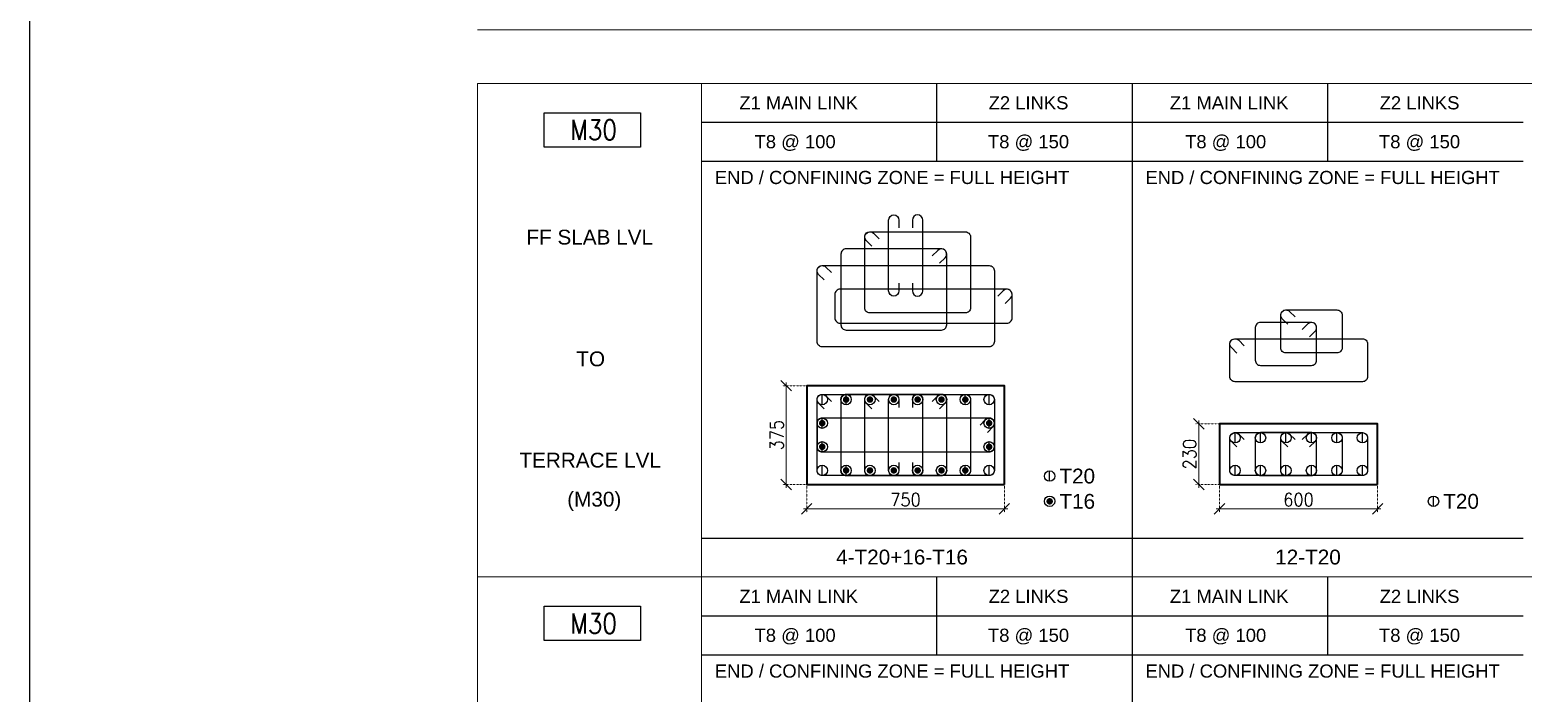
# Model space of a CAD drawing. Header units: millimetres. Extents: x 149548 to 2112824, y -1657616 to -1354760.
# Drawn here: x 1991051 to 2013708, y -1614415 to -1604346 of the extents above; entities that cross this region are included whole.
import ezdxf
from ezdxf.enums import TextEntityAlignment as Align

# ---------------------------------------------------------------- set-up
doc = ezdxf.new("R2010")
doc.units = ezdxf.units.MM
doc.header["$MEASUREMENT"] = 0
doc.header["$PDMODE"] = 98
doc.linetypes.add('DOT', pattern=[0.25, 0, -0.25])
for name, color, linetype in [('Columns', 90, 'Continuous'), ('S-TEXT', 7, 'Continuous'), ('s_hatch_25', 13, 'Continuous'), ('s_hatch_50', 43, 'Continuous'), ('s_rebar_link', 225, 'Continuous'), ('s_rebar_linkexp', 155, 'Continuous'), ('TEXT', 43, 'Continuous')]:
    doc.layers.add(name, color=color, linetype=linetype)
for name, color, linetype, lineweight in [('s-dm', 171, 'Continuous', 15), ('s_text', 20, 'Continuous', 9), ('TXT', 255, 'Continuous', 5)]:
    doc.layers.add(name, color=color, linetype=linetype, lineweight=lineweight)
doc.styles.add('ARIAL', font='arial.ttf')
doc.styles.add('RC-ROMANS-85', font='romans.shx', dxfattribs={"width": 0.85})
doc.styles.add('RS', font='romans.shx', dxfattribs={"width": 0.9})
doc.dimstyles.new('Maheboob', dxfattribs={"dimtxt": 100, "dimasz": 100, "dimexe": 0, "dimexo": 0, "dimgap": 50, "dimtad": 1, "dimdec": 0, "dimdsep": 46, "dimtxsty": 'RS', "dimblk": 'ME', "dimcen": 225, "dimdle": 25, "dimclrd": 256, "dimclre": 256, "dimclrt": 7, "dimadec": 1, "dimazin": 1, "dimtfac": 1, "dimtdec": 0, "dimtmove": 0, "dimatfit": 0, "dimldrblk": 'ME', "dimfxl": 1, "dimlwd": -1, "dimlwe": -1, "dimarcsym": 0})

# ---------------------------------------------------------------- blocks, each defined once
blk = doc.blocks.new('_Oblique')
at = {"color": 0, "linetype": 'ByBlock', "lineweight": -2}
blk.add_line((-0.5, -0.5), (0.5, 0.5), dxfattribs=at)
blk = doc.blocks.new('*D1082')
at = {"layer": 'Defpoints', "color": 0}
for p in [(2008788, -1610328), (2009100, -1610328), (2009100, -1611248)]:
    blk.add_point(p, dxfattribs=at)
at = {"layer": 's-dm', "linetype": 'DOT'}
for p, q in [((2009100, -1610328), (2008738, -1610328)), ((2009100, -1611248), (2008738, -1611248))]:
    blk.add_line(p, q, dxfattribs=at)
at = {"layer": 's-dm'}
blk.add_line((2008788, -1611298), (2008788, -1610278), dxfattribs=at)
at = {"layer": 's-dm', "xscale": 160, "yscale": 160, "zscale": 160}
for p, rotation in [((2008788, -1610328), 90), ((2008788, -1611248), 270)]:
    blk.add_blockref('_Oblique', p, dxfattribs=dict(at, rotation=rotation))
at = {"layer": 's-dm', "color": 7, "insert": (2008648, -1610788), "char_height": 200, "attachment_point": 5, "rotation": 90, "style": 'RS'}
blk.add_mtext('230', dxfattribs=at)
blk = doc.blocks.new('ME')
at = {"layer": 's-dm', "color": 2, "ltscale": 50}
for p, q in [((0, -1.04), (0, 1.04)), ((-1.04, 0), (1.04, 0))]:
    blk.add_line(p, q, dxfattribs=at)
blk.add_lwpolyline([(0.74, 0.74), (-0.74, -0.74)], dxfattribs=at)
blk = doc.blocks.new('*D1083')
at = {"layer": 'Defpoints', "color": 0}
for p in [(2009100, -1611248), (2011500, -1611248), (2009100, -1611618)]:
    blk.add_point(p, dxfattribs=at)
at = {"layer": 's-dm', "linetype": 'DOT'}
for p, q in [((2009100, -1611248), (2009100, -1611668)), ((2011500, -1611248), (2011500, -1611668))]:
    blk.add_line(p, q, dxfattribs=at)
at = {"layer": 's-dm'}
blk.add_line((2011550, -1611618), (2009050, -1611618), dxfattribs=at)
at = {"layer": 's-dm', "xscale": 160, "yscale": 160, "zscale": 160, "rotation": 180}
blk.add_blockref('_Oblique', (2009100, -1611618), dxfattribs=at)
at = {"layer": 's-dm', "xscale": 160, "yscale": 160, "zscale": 160}
blk.add_blockref('_Oblique', (2011500, -1611618), dxfattribs=at)
at = {"layer": 's-dm', "color": 7, "insert": (2010300, -1611478), "char_height": 200, "attachment_point": 5, "style": 'RS'}
blk.add_mtext('600', dxfattribs=at)
blk = doc.blocks.new('*D1086')
at = {"layer": 'Defpoints', "color": 0}
for p in [(2002525, -1609748), (2002837, -1609748), (2002837, -1611248)]:
    blk.add_point(p, dxfattribs=at)
at = {"layer": 's-dm', "linetype": 'DOT'}
for p, q in [((2002837, -1609748), (2002475, -1609748)), ((2002837, -1611248), (2002475, -1611248))]:
    blk.add_line(p, q, dxfattribs=at)
at = {"layer": 's-dm'}
blk.add_line((2002525, -1611298), (2002525, -1609698), dxfattribs=at)
at = {"layer": 's-dm', "xscale": 160, "yscale": 160, "zscale": 160}
for p, rotation in [((2002525, -1609748), 90), ((2002525, -1611248), 270)]:
    blk.add_blockref('_Oblique', p, dxfattribs=dict(at, rotation=rotation))
at = {"layer": 's-dm', "color": 7, "insert": (2002385, -1610498), "char_height": 200, "attachment_point": 5, "rotation": 90, "style": 'RS'}
blk.add_mtext('375', dxfattribs=at)
blk = doc.blocks.new('*D1087')
at = {"layer": 'Defpoints', "color": 0}
for p in [(2002837, -1611248), (2005837, -1611248), (2002837, -1611618)]:
    blk.add_point(p, dxfattribs=at)
at = {"layer": 's-dm', "linetype": 'DOT'}
for p, q in [((2002837, -1611248), (2002837, -1611668)), ((2005837, -1611248), (2005837, -1611668))]:
    blk.add_line(p, q, dxfattribs=at)
at = {"layer": 's-dm'}
blk.add_line((2005887, -1611618), (2002787, -1611618), dxfattribs=at)
at = {"layer": 's-dm', "xscale": 160, "yscale": 160, "zscale": 160, "rotation": 180}
blk.add_blockref('_Oblique', (2002837, -1611618), dxfattribs=at)
at = {"layer": 's-dm', "xscale": 160, "yscale": 160, "zscale": 160}
blk.add_blockref('_Oblique', (2005837, -1611618), dxfattribs=at)
at = {"layer": 's-dm', "color": 7, "insert": (2004337, -1611478), "char_height": 200, "attachment_point": 5, "style": 'RS'}
blk.add_mtext('750', dxfattribs=at)

msp = doc.modelspace()

# ---------------------------------------------------------------- linework, layer by layer
at = {"lineweight": -3}
msp.add_lwpolyline([(2112824, -1657616.5), (1991050.7, -1657616.5), (1991050.7, -1577510.7), (2112824, -1577510.7)], close=True, dxfattribs=at)
at = {"layer": 'Columns', "lineweight": 40}
for points in [[(2005837.4, -1611248.3), (2005837.4, -1609748.3), (2002837.4, -1609748.3), (2002837.4, -1611248.3)], [(2011500.3, -1611248.4), (2011500.3, -1610328.4), (2009100.3, -1610328.4), (2009100.3, -1611248.4)]]:
    msp.add_lwpolyline(points, close=True, dxfattribs=at)
at = {"layer": 'S-TEXT', "color": 1}
for points in [[(1998853.8, -1605603.5), (2000316.7, -1605603.5), (2000316.7, -1606124.4), (1998853.8, -1606124.4)], [(1998853.8, -1613096.4), (2000316.7, -1613096.4), (2000316.7, -1613617.3), (1998853.8, -1613617.3)]]:
    msp.add_lwpolyline(points, close=True, dxfattribs=at)
at = {"layer": 's_hatch_25'}
msp.add_line((2007775, -1605158.1), (2007775, -1628432.2), dxfattribs=at)
at = {"layer": 's_hatch_50'}
msp.add_line((2001242.1, -1612060.8), (2013707.9, -1612060.8), dxfattribs=at)
msp.add_line((2001242.1, -1612060.8), (2013707.9, -1612060.8), dxfattribs=at)
at = {"layer": 's_rebar_link'}
for p, q in [((2003073.5, -1610037.6), (2003073.5, -1609880.2)), ((2003435.4, -1610037.6), (2003435.4, -1609880.2)), ((2005244.4, -1610037.6), (2005244.4, -1609880.2)), ((2005606.3, -1610037.6), (2005606.3, -1609880.2)), ((2003073.5, -1610396), (2003073.5, -1610238.5)), ((2005606.3, -1610396), (2005606.3, -1610238.5)), ((2009336.5, -1610617.7), (2009336.5, -1610460.2)), ((2009723, -1610617.7), (2009723, -1610460.2)), ((2010109.6, -1610617.7), (2010109.6, -1610460.2)), ((2010496.1, -1610617.7), (2010496.1, -1610460.2)), ((2010882.6, -1610617.7), (2010882.6, -1610460.2)), ((2011269.2, -1610617.7), (2011269.2, -1610460.2)), ((2003073.5, -1610754.3), (2003073.5, -1610596.8)), ((2005606.3, -1610754.3), (2005606.3, -1610596.8)), ((2003073.5, -1611112.6), (2003073.5, -1610955.1)), ((2003435.4, -1611112.6), (2003435.4, -1610955.1)), ((2005244.4, -1611112.6), (2005244.4, -1610955.1)), ((2005606.3, -1611112.6), (2005606.3, -1610955.1)), ((2006524, -1611198.5), (2006524, -1611041.1)), ((2009336.5, -1611112.6), (2009336.5, -1610955.2)), ((2009723, -1611112.6), (2009723, -1610955.2)), ((2010109.6, -1611112.6), (2010109.6, -1610955.2)), ((2010496.1, -1611112.6), (2010496.1, -1610955.2)), ((2010882.6, -1611112.6), (2010882.6, -1610955.2)), ((2011269.2, -1611112.6), (2011269.2, -1610955.2)), ((2012347.8, -1611582), (2012347.8, -1611424.5))]:
    msp.add_line(p, q, dxfattribs=at)
for points in [[(2003101.4, -1610098.1), (2003017.9, -1610014.6, -0.668178), (2003073.5, -1609880.2), (2005606.3, -1609880.2, -0.4142136), (2005685, -1609958.9), (2005685, -1611033.9, -0.4142136), (2005606.3, -1611112.6), (2003073.5, -1611112.6, -0.4142136), (2002994.8, -1611033.9), (2002994.8, -1609958.9, -0.6681793), (2003129.2, -1609903.2), (2003212.7, -1609986.7)], [(2004854.8, -1610098.1), (2004938.3, -1610014.6, 0.668178), (2004882.6, -1609880.2), (2003435.4, -1609880.2, 0.4142136), (2003356.6, -1609958.9), (2003356.6, -1611033.9, 0.4142136), (2003435.4, -1611112.6), (2004882.6, -1611112.6, 0.4142136), (2004961.4, -1611033.9), (2004961.4, -1609958.9, 0.6681793), (2004827, -1609903.2), (2004743.4, -1609986.7)], [(2003825, -1610098.1), (2003741.5, -1610014.6, -0.668178), (2003797.2, -1609880.2), (2005244.4, -1609880.2, -0.4142136), (2005323.2, -1609958.9), (2005323.2, -1611033.9, -0.4142136), (2005244.4, -1611112.6), (2003797.2, -1611112.6, -0.4142136), (2003718.4, -1611033.9), (2003718.4, -1609958.9, -0.6681793), (2003852.8, -1609903.2), (2003936.4, -1609986.7)], [(2004237.7, -1610915.8), (2004237.7, -1611033.8, -1), (2004080.3, -1611033.8), (2004080.3, -1609958.9, -1), (2004237.7, -1609958.9), (2004237.7, -1610077)], [(2004442.1, -1610915.8), (2004442.1, -1611033.9, 1), (2004599.5, -1611033.9), (2004599.5, -1609958.9, 1), (2004442.1, -1609958.9), (2004442.1, -1610077)], [(2005578.4, -1610456.4), (2005661.9, -1610372.9, 0.668178), (2005606.3, -1610238.5), (2003073.5, -1610238.5, 0.4142136), (2002994.8, -1610317.2), (2002994.8, -1610675.5, 0.4142136), (2003073.5, -1610754.3), (2005606.3, -1610754.3, 0.4142136), (2005685, -1610675.5), (2005685, -1610317.2, 0.6681793), (2005550.6, -1610261.6), (2005467.1, -1610345.1)], [(2009364.3, -1610678.1), (2009280.8, -1610594.6, -0.668178), (2009336.5, -1610460.2), (2011269.2, -1610460.2, -0.4142136), (2011347.9, -1610538.9), (2011347.9, -1611033.9, -0.4142136), (2011269.2, -1611112.6), (2009336.5, -1611112.6, -0.4142136), (2009257.8, -1611033.9), (2009257.8, -1610538.9, -0.6681793), (2009392.2, -1610483.3), (2009475.7, -1610566.8)], [(2010468.3, -1610678.1), (2010551.8, -1610594.6, 0.668178), (2010496.1, -1610460.2), (2009723, -1610460.2, 0.4142136), (2009644.3, -1610538.9), (2009644.3, -1611033.9, 0.4142136), (2009723, -1611112.6), (2010496.1, -1611112.6, 0.4142136), (2010574.8, -1611033.9), (2010574.8, -1610538.9, 0.6681793), (2010440.4, -1610483.3), (2010356.9, -1610566.8)], [(2010137.4, -1610678.1), (2010053.9, -1610594.6, -0.668178), (2010109.6, -1610460.2), (2010882.6, -1610460.2, -0.4142136), (2010961.4, -1610538.9), (2010961.4, -1611033.9, -0.4142136), (2010882.6, -1611112.6), (2010109.6, -1611112.6, -0.4142136), (2010030.8, -1611033.9), (2010030.8, -1610538.9, -0.6681793), (2010165.2, -1610483.3), (2010248.7, -1610566.8)]]:
    msp.add_lwpolyline(points, format="xyb", dxfattribs=at)
for points in [[(2003460, -1609958.9, 49.2, 49.2, -1), (2003410.8, -1609958.9, 49.2, 49.2, -1)], [(2003821.8, -1609958.9, 49.2, 49.2, -1), (2003772.6, -1609958.9, 49.2, 49.2, -1)], [(2004183.6, -1609958.9, 49.2, 49.2, -1), (2004134.4, -1609958.9, 49.2, 49.2, -1)], [(2004545.4, -1609958.9, 49.2, 49.2, -1), (2004496.2, -1609958.9, 49.2, 49.2, -1)], [(2004907.2, -1609958.9, 49.2, 49.2, -1), (2004858, -1609958.9, 49.2, 49.2, -1)], [(2005269, -1609958.9, 49.2, 49.2, -1), (2005219.8, -1609958.9, 49.2, 49.2, -1)], [(2003098.2, -1610317.2, 49.2, 49.2, -1), (2003048.9, -1610317.2, 49.2, 49.2, -1)], [(2005630.9, -1610317.2, 49.2, 49.2, -1), (2005581.6, -1610317.2, 49.2, 49.2, -1)], [(2003098.2, -1610675.5, 49.2, 49.2, -1), (2003048.9, -1610675.5, 49.2, 49.2, -1)], [(2005630.9, -1610675.5, 49.2, 49.2, -1), (2005581.6, -1610675.5, 49.2, 49.2, -1)], [(2003460, -1611033.9, 49.2, 49.2, -1), (2003410.8, -1611033.9, 49.2, 49.2, -1)], [(2003821.8, -1611033.9, 49.2, 49.2, -1), (2003772.6, -1611033.9, 49.2, 49.2, -1)], [(2004183.6, -1611033.9, 49.2, 49.2, -1), (2004134.4, -1611033.9, 49.2, 49.2, -1)], [(2004545.4, -1611033.9, 49.2, 49.2, -1), (2004496.2, -1611033.9, 49.2, 49.2, -1)], [(2004907.2, -1611033.9, 49.2, 49.2, -1), (2004858, -1611033.9, 49.2, 49.2, -1)], [(2005269, -1611033.9, 49.2, 49.2, -1), (2005219.8, -1611033.9, 49.2, 49.2, -1)], [(2006548.6, -1611503.3, 49.2, 49.2, -1), (2006499.4, -1611503.3, 49.2, 49.2, -1)]]:
    msp.add_lwpolyline(points, format="xyseb", close=True, dxfattribs=at)
for centre in [(2003073.5, -1609958.9), (2003435.4, -1609958.9), (2003797.2, -1609958.9), (2004159, -1609958.9), (2004520.8, -1609958.9), (2004882.6, -1609958.9), (2005244.4, -1609958.9), (2005606.3, -1609958.9), (2003073.5, -1610317.2), (2005606.3, -1610317.2), (2009336.5, -1610538.9), (2009723, -1610538.9), (2010109.6, -1610538.9), (2010496.1, -1610538.9), (2010882.6, -1610538.9), (2011269.2, -1610538.9), (2003073.5, -1610675.5), (2005606.3, -1610675.5), (2003073.5, -1611033.9), (2003435.4, -1611033.9), (2003797.2, -1611033.9), (2004159, -1611033.9), (2004520.8, -1611033.9), (2004882.6, -1611033.9), (2005244.4, -1611033.9), (2005606.3, -1611033.9), (2006524, -1611119.8), (2009336.5, -1611033.9), (2009723, -1611033.9), (2010109.6, -1611033.9), (2010496.1, -1611033.9), (2010882.6, -1611033.9), (2011269.2, -1611033.9), (2006524, -1611503.3), (2012347.8, -1611503.3)]:
    msp.add_circle(centre, 78.7, dxfattribs=at)
at = {"layer": 's_rebar_linkexp'}
for points in [[(2004237.7, -1608190.8), (2004237.7, -1608308.9, -1), (2004080.3, -1608308.9), (2004080.3, -1607233.9, -1), (2004237.7, -1607233.9), (2004237.7, -1607352)], [(2004442.1, -1608190.8), (2004442.1, -1608308.9, 1), (2004599.5, -1608308.9), (2004599.5, -1607234, 1), (2004442.1, -1607234), (2004442.1, -1607352.1)], [(2003825, -1607629.6), (2003741.5, -1607546.1, -0.668178), (2003797.2, -1607411.7), (2005244.4, -1607411.7, -0.4142136), (2005323.2, -1607490.4), (2005323.2, -1608565.4, -0.4142136), (2005244.4, -1608644.1), (2003797.2, -1608644.1, -0.4142136), (2003718.4, -1608565.4), (2003718.4, -1607490.4, -0.6681793), (2003852.8, -1607434.8), (2003936.4, -1607518.3)], [(2004854.8, -1607888.6), (2004938.3, -1607805.1, 0.668178), (2004882.6, -1607670.7), (2003435.4, -1607670.7, 0.4142136), (2003356.6, -1607749.4), (2003356.6, -1608824.4, 0.4142136), (2003435.4, -1608903.1), (2004882.6, -1608903.1, 0.4142136), (2004961.4, -1608824.4), (2004961.4, -1607749.4, 0.6681793), (2004827, -1607693.8), (2004743.4, -1607777.3)], [(2003101.4, -1608142.6), (2003017.9, -1608059.1, -0.668178), (2003073.5, -1607924.7), (2005606.3, -1607924.7, -0.4142136), (2005685, -1608003.4), (2005685, -1609078.4, -0.4142136), (2005606.3, -1609157.1), (2003073.5, -1609157.1, -0.4142136), (2002994.8, -1609078.4), (2002994.8, -1608003.4, -0.6681793), (2003129.2, -1607947.8), (2003212.7, -1608031.3)], [(2005847.9, -1608500.9), (2005931.4, -1608417.4, 0.668178), (2005875.8, -1608283), (2003343, -1608283, 0.4142136), (2003264.3, -1608361.8), (2003264.3, -1608720.1, 0.4142136), (2003343, -1608798.8), (2005875.8, -1608798.8, 0.4142136), (2005954.5, -1608720.1), (2005954.5, -1608361.8, 0.6681793), (2005820.1, -1608306.1), (2005736.6, -1608389.6)], [(2010137.4, -1608815.6), (2010053.9, -1608732.1, -0.668178), (2010109.6, -1608597.7), (2010882.6, -1608597.7, -0.4142136), (2010961.4, -1608676.4), (2010961.4, -1609171.4, -0.4142136), (2010882.6, -1609250.1), (2010109.6, -1609250.1, -0.4142136), (2010030.8, -1609171.4), (2010030.8, -1608676.4, -0.6681793), (2010165.2, -1608620.8), (2010248.7, -1608704.3)], [(2010468.3, -1609005.6), (2010551.8, -1608922.1, 0.668178), (2010496.1, -1608787.7), (2009723, -1608787.7, 0.4142136), (2009644.3, -1608866.4), (2009644.3, -1609361.4, 0.4142136), (2009723, -1609440.1), (2010496.1, -1609440.1, 0.4142136), (2010574.8, -1609361.4), (2010574.8, -1608866.4, 0.6681793), (2010440.4, -1608810.8), (2010356.9, -1608894.3)], [(2009364.3, -1609253.6), (2009280.8, -1609170.1, -0.668178), (2009336.5, -1609035.7), (2011269.2, -1609035.7, -0.4142136), (2011347.9, -1609114.4), (2011347.9, -1609609.4, -0.4142136), (2011269.2, -1609688.1), (2009336.5, -1609688.1, -0.4142136), (2009257.8, -1609609.4), (2009257.8, -1609114.4, -0.6681793), (2009392.2, -1609058.8), (2009475.7, -1609142.3)]]:
    msp.add_lwpolyline(points, format="xyb", dxfattribs=at)
at = {"layer": 's_text'}
for p, q in [((1997843.5, -1604346), (2078970, -1604346)), ((1997843.4, -1605158.1), (2043372.5, -1605158.1)), ((1997843.5, -1605158.1), (1997843.5, -1628432.2)), ((2001242.1, -1605158.1), (2001242.1, -1628432.2)), ((1997843.4, -1612651), (2043372.5, -1612651.1))]:
    msp.add_line(p, q, dxfattribs=at)
at = {"layer": 'TEXT', "color": 7}
for p, q in [((2004808.5, -1605158.1), (2004808.5, -1606339)), ((2010741.5, -1605158.1), (2010741.5, -1606339.1)), ((2001242.1, -1605748.7), (2013707.9, -1605748.7)), ((2001242.1, -1605748.7), (2013707.9, -1605748.7)), ((2001242.1, -1606339.1), (2013707.9, -1606339.1)), ((2001242.1, -1606339.1), (2013707.9, -1606339.1)), ((2004808.6, -1612651.1), (2004808.6, -1613832)), ((2010741.5, -1612651.1), (2010741.5, -1613832)), ((2001242.1, -1613241.7), (2013707.9, -1613241.7)), ((2001242.1, -1613241.7), (2013707.9, -1613241.7)), ((2001242.1, -1613832.1), (2013707.9, -1613832.1)), ((2001242.1, -1613832.1), (2013707.9, -1613832.1))]:
    msp.add_line(p, q, dxfattribs=at)

# ---------------------------------------------------------------- texts
at = {"layer": 'TEXT', "color": 7, "style": 'ARIAL'}
for s, height, p in [('Z1 MAIN LINK', 200, (2002714.8, -1605453.2)), ('Z2 LINKS', 200, (2006203.3, -1605453.2)), ('Z1 MAIN LINK', 200, (2009247.7, -1605453.2)), ('Z2 LINKS', 200, (2012136.2, -1605453.2)), ('T8 @ 100', 200, (2002661.6, -1606043.7)), ('T8 @ 150', 200, (2006203.3, -1606043.7)), ('T8 @ 100', 200, (2009194.5, -1606043.7)), ('T8 @ 150', 200, (2012136.2, -1606043.7)), ('4-T20+16-T16', 225, (2004283.6, -1612349.4)), ('12-T20', 225, (2010443.4, -1612349.5)), ('Z1 MAIN LINK', 200, (2002714.8, -1612946.2)), ('Z2 LINKS', 200, (2006203.3, -1612946.1)), ('Z1 MAIN LINK', 200, (2009247.7, -1612946.2)), ('Z2 LINKS', 200, (2012136.2, -1612946.2)), ('T8 @ 100', 200, (2002661.6, -1613536.6)), ('T8 @ 150', 200, (2006203.3, -1613536.6)), ('T8 @ 100', 200, (2009194.5, -1613536.6)), ('T8 @ 150', 200, (2012136.2, -1613536.6))]:
    msp.add_text(s, height=height, dxfattribs=at).set_placement(p, align=Align.MIDDLE_CENTER)
for p in [(2001443.4, -1606686.8), (2007976.3, -1606686.8), (2001443.4, -1614179.8), (2007976.3, -1614179.8)]:
    msp.add_text('END / CONFINING ZONE = FULL HEIGHT', height=200, dxfattribs=at).set_placement(p)
at = {"layer": 'TEXT', "color": 1, "style": 'ARIAL'}
for s, p in [('FF SLAB LVL', (1999545.2, -1607492.8)), ('TO', (1999560.2, -1609340.4)), ('TERRACE LVL', (1999552.2, -1610877.9)), ('(M30)', (1999613.9, -1611470.4))]:
    msp.add_text(s, height=225, dxfattribs=at).set_placement(p, align=Align.MIDDLE_CENTER)
at = {"layer": 'TEXT', "color": 7, "style": 'ARIAL'}
for s, p in [('T20', (2006671.6, -1611119.8)), ('T16', (2006671.6, -1611503.3)), ('T20', (2012495.5, -1611503.3))]:
    msp.add_text(s, height=225, dxfattribs=at).set_placement(p, align=Align.MIDDLE_LEFT)
at = {"layer": 'TXT', "color": 7, "style": 'RC-ROMANS-85', "width": 0.85}
for p in [(1999605, -1605865), (1999605, -1613358)]:
    msp.add_text('M30', height=303.75, dxfattribs=at).set_placement(p, align=Align.MIDDLE_CENTER)

# ---------------------------------------------------------------- dimensions: what is measured, and where the dimension line sits
at = {"layer": 's-dm'}
for base, p1, p2, picture, middle in [((2002525.5, -1609748.3), (2002837.4, -1611248.3), (2002837.4, -1609748.3), '*D1086', (2002385.5, -1610498.3)), ((2008788.4, -1610328.4), (2009100.3, -1611248.4), (2009100.3, -1610328.4), '*D1082', (2008648.4, -1610788.4))]:
    dim = msp.add_linear_dim(base=base, p1=p1, p2=p2, angle=90, dimstyle='Maheboob', override={"dimscale": 2, "dimasz": 80, "dimexe": 25, "dimgap": 20, "dimlfac": 0.25, "dimtxsty": 'RS', "dimblk1": 'Oblique', "dimblk2": 'Oblique', "dimsah": 1, "dimtmove": 1, "dimldrblk": 'ME', "dimfxl": 0, "dimarcsym": 1}, dxfattribs=at)
    dim.commit()
    dim.dimension.update_dxf_attribs({"geometry": picture, "text_midpoint": middle})
for base, p1, p2, picture, middle in [((2002837.4, -1611617.9), (2005837.4, -1611248.3), (2002837.4, -1611248.3), '*D1087', (2004337.4, -1611477.9)), ((2009100.3, -1611618), (2011500.3, -1611248.4), (2009100.3, -1611248.4), '*D1083', (2010300.3, -1611478))]:
    dim = msp.add_linear_dim(base=base, p1=p1, p2=p2, dimstyle='Maheboob', override={"dimscale": 2, "dimasz": 80, "dimexe": 25, "dimgap": 20, "dimlfac": 0.25, "dimtxsty": 'RS', "dimblk1": 'Oblique', "dimblk2": 'Oblique', "dimsah": 1, "dimtmove": 1, "dimldrblk": 'ME', "dimfxl": 0, "dimarcsym": 1}, dxfattribs=at)
    dim.commit()
    dim.dimension.update_dxf_attribs({"geometry": picture, "text_midpoint": middle})

doc.saveas('drawing.dxf')
